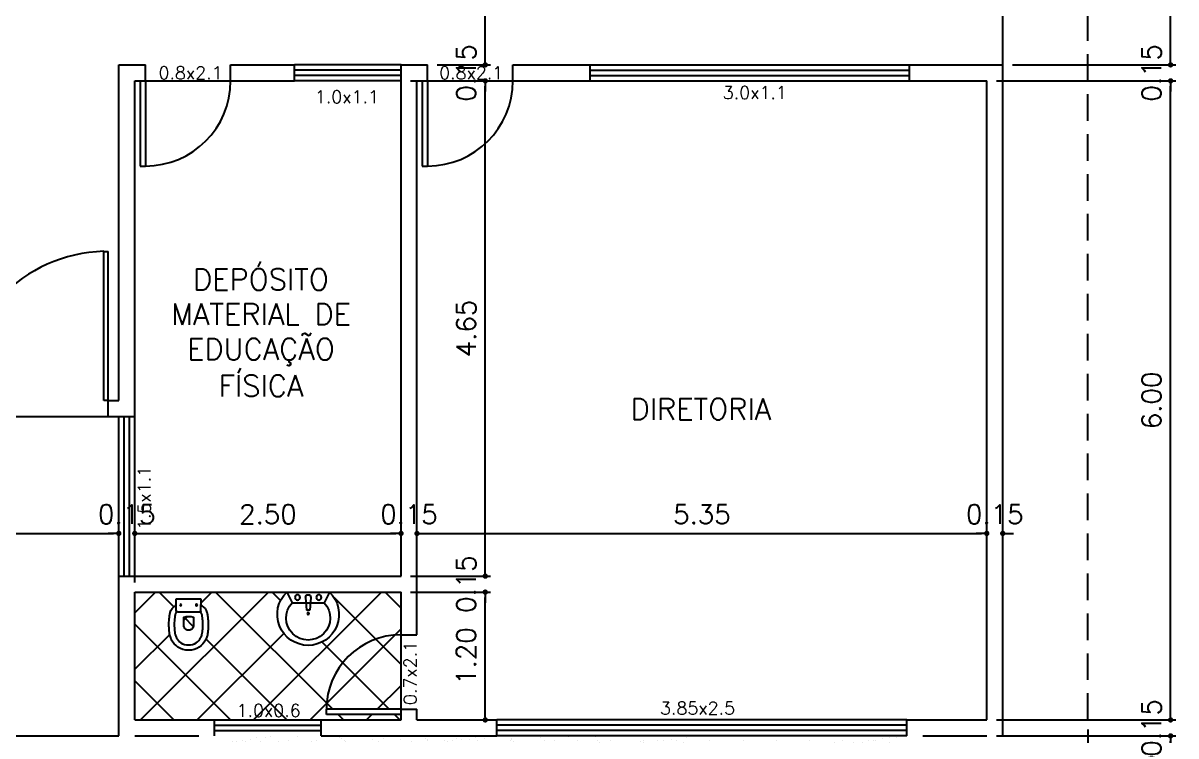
# Model space of a CAD drawing. Extents: x -437 to -220, y 135 to 227.
# Drawn here: x -298.24 to -287.42, y 139.7 to 146.39 of the extents above; entities that cross this region are included whole.
import ezdxf
from ezdxf.enums import TextEntityAlignment as Align

# ---------------------------------------------------------------- set-up
doc = ezdxf.new("R2010")
doc.units = 0
doc.header["$MEASUREMENT"] = 0
doc.linetypes.add('HIDDEN', pattern=[0.375, 0.25, -0.125])
doc.layers.get('0').update_dxf_attribs({"linetype": 'CONTINUOUS'})
doc.layers.get('DEFPOINTS').update_dxf_attribs({"linetype": 'CONTINUOUS'})
for name, color, linetype in [('ACESSÓRIO', 2, 'CONTINUOUS'), ('ALVENARIA', 7, 'CONTINUOUS'), ('ALVENARIA1', 44, 'CONTINUOUS'), ('COBERTURA', 6, 'CONTINUOUS'), ('COTA', 1, 'CONTINUOUS'), ('HATCH', 30, 'CONTINUOUS'), ('JAPOR', 142, 'CONTINUOUS'), ('JARDIM', 90, 'CONTINUOUS'), ('TEXTO2', 40, 'CONTINUOUS'), ('TEXTO3', 3, 'CONTINUOUS')]:
    doc.layers.add(name, color=color, linetype=linetype)
doc.styles.add('SIMPLEX', font='SIMPLEX.SHX')
doc.dimstyles.new('DIM100', dxfattribs={"dimtxt": 0.18, "dimasz": 0.05, "dimexe": 0.05, "dimexo": 0.09, "dimgap": 0.09, "dimtad": 1, "dimzin": 0, "dimdsep": 46, "dimtxsty": 'SIMPLEX', "dimblk": 'DOT', "dimcen": 0.09, "dimadec": 0, "dimazin": 0, "dimtfac": 1, "dimtix": 1, "dimtofl": 0, "dimtmove": 2, "dimatfit": 3, "dimldrblk": 'DOT', "dimfxl": 1, "dimtolj": 1, "dimtzin": 0, "dimarcsym": 0})

# ---------------------------------------------------------------- blocks, each defined once
blk = doc.blocks.new('VASO4')
at = {"layer": 'ACESSÓRIO', "linetype": 'Continuous'}
blk.add_line((0.008, 0.129), (0.008, -0.101), dxfattribs=at)
at = {"layer": 'ACESSÓRIO'}
for points in [[(0.008, -0.101), (0.062, -0.101, -0.230445), (0.076, -0.11, 0.23338), (0.136, -0.159, 0.01224), (0.166, -0.164, 0.012146), (0.196, -0.168, 0.027041), (0.266, -0.171, 0.02486), (0.326, -0.166, 0.024258), (0.356, -0.161, 0.054364), (0.396, -0.145, 0.124881), (0.462, -0.086, 0.148509), (0.492, 0.014, 0.148509), (0.462, 0.114, 0.124881), (0.396, 0.173, 0.054364), (0.356, 0.188, 0.024258), (0.326, 0.194, 0.02486), (0.266, 0.198, 0.027041), (0.196, 0.196, 0.012146), (0.166, 0.192, 0.01224), (0.136, 0.186, 0.23338), (0.076, 0.138, -0.230445), (0.062, 0.129), (0.008, 0.129)], [(0.131, 0.116, -0.294455), (0.146, 0.137, -0.039934), (0.174, 0.142, -0.011944), (0.201, 0.146, -0.026776), (0.265, 0.148, -0.024689), (0.319, 0.144, -0.023307), (0.344, 0.14, -0.058725), (0.376, 0.127, -0.118027), (0.421, 0.086, -0.148338), (0.442, 0.014, -0.148338), (0.421, -0.058, -0.118027), (0.376, -0.099, -0.058725), (0.344, -0.112, -0.023307), (0.319, -0.117, -0.024689), (0.265, -0.121, -0.026776), (0.201, -0.118, -0.011944), (0.174, -0.115, -0.039934), (0.146, -0.109, -0.294455), (0.131, -0.089)]]:
    blk.add_lwpolyline(points, format="xyb", dxfattribs=at)
for points in [[(0.124, 0.129), (0.062, 0.129)], [(0.131, 0.119), (0.131, 0.117), (0.131, 0.014), (0.131, -0.09), (0.131, -0.092)], [(0.124, -0.101), (0.062, -0.101)]]:
    blk.add_lwpolyline(points, dxfattribs=at)
blk.add_lwpolyline([(0.296, 0.04, 0.226513), (0.261, 0.059), (0.182, 0.059, 0.186813), (0.182, -0.032), (0.261, -0.032, 0.226513), (0.296, -0.012, 0.326923)], format="xyb", close=True, dxfattribs=at)
for centre in [(0.066, 0.089), (0.066, -0.061)]:
    blk.add_circle(centre, 0.0075, dxfattribs=at)
for centre, start, end in [((0.123, 0.121), 351.7463, 83.809), ((0.123, -0.093), 276.191, 8.2537)]:
    blk.add_arc(centre, 0.00842, start, end, dxfattribs=at)
blk = doc.blocks.new('LAVAT01')
at = {"layer": 'ACESSÓRIO'}
for p, q in [((-0.025, 0.05), (-0.015, 0.17)), ((0.015, 0.17), (-0.015, 0.17)), ((0.025, 0.05), (0.015, 0.17)), ((-0.2, 0), (-0.15, 0.1)), ((-0.2, 0), (0.2, 0)), ((-0.15, 0.1), (0.15, 0.1)), ((0.2, 0), (0.15, 0.1))]:
    blk.add_line(p, q, dxfattribs=at)
for centre, radius in [((0, 0.2), 0.01), ((-0.1, 0.05), 0.025), ((0.1, 0.05), 0.025)]:
    blk.add_circle(centre, radius, dxfattribs=at)
for centre, radius, start, end in [((0, 0.21), 0.29, 313.6028, 226.3972), ((0, 0.243), 0.207, 316.3972, 223.6028), ((0, 0.05), 0.025, 180, 0)]:
    blk.add_arc(centre, radius, start, end, dxfattribs=at)
blk = doc.blocks.new('DOT')
at = {"layer": 'ALVENARIA', "color": 0, "linetype": 'ByBlock'}
blk.add_line((-0.5, 0), (-1, 0), dxfattribs=at)
at = {"layer": 'ALVENARIA', "color": 0, "linetype": 'ByBlock', "const_width": 0.5}
blk.add_lwpolyline([(-0.25, 0, 1), (0.25, 0, 1)], format="xyb", close=True, dxfattribs=at)
blk = doc.blocks.new('*D121')
at = {"color": 0, "linetype": 'ByBlock'}
for p, q in [((-300.296, 141.602), (-297.396, 141.602)), ((-297.346, 141.291), (-297.346, 141.652))]:
    blk.add_line(p, q, dxfattribs=at)
at = {"layer": 'DEFPOINTS', "color": 0, "linetype": 'ByBlock'}
for p in [(-297.346, 141.602), (-297.346, 141.201), (-300.346, 141.051)]:
    blk.add_point(p, dxfattribs=at)
at = {"color": 0, "linetype": 'ByBlock', "xscale": 0.05, "yscale": 0.05, "zscale": 0.05, "rotation": 180}
blk.add_blockref('DOT', (-300.346, 141.602), dxfattribs=at)
at = {"color": 0, "linetype": 'ByBlock', "xscale": 0.05, "yscale": 0.05, "zscale": 0.05}
blk.add_blockref('DOT', (-297.346, 141.602), dxfattribs=at)
at = {"color": 0, "linetype": 'ByBlock', "insert": (-298.846, 141.782), "char_height": 0.18, "attachment_point": 5, "style": 'SIMPLEX'}
blk.add_mtext('\\A1;3.00', dxfattribs=at)
blk = doc.blocks.new('*D122')
at = {"color": 0, "linetype": 'ByBlock'}
for p, q in [((-297.396, 141.602), (-297.446, 141.602)), ((-297.196, 141.141), (-297.196, 141.652)), ((-297.146, 141.602), (-297.096, 141.602))]:
    blk.add_line(p, q, dxfattribs=at)
at = {"layer": 'DEFPOINTS', "color": 0, "linetype": 'ByBlock'}
for p in [(-297.196, 141.602), (-297.346, 141.201), (-297.196, 141.051)]:
    blk.add_point(p, dxfattribs=at)
at = {"color": 0, "linetype": 'ByBlock', "xscale": 0.05, "yscale": 0.05, "zscale": 0.05}
blk.add_blockref('DOT', (-297.346, 141.602), dxfattribs=at)
at = {"color": 0, "linetype": 'ByBlock', "xscale": 0.05, "yscale": 0.05, "zscale": 0.05, "rotation": 180}
blk.add_blockref('DOT', (-297.196, 141.602), dxfattribs=at)
at = {"color": 0, "linetype": 'ByBlock', "insert": (-297.271, 141.782), "char_height": 0.18, "attachment_point": 5, "style": 'SIMPLEX'}
blk.add_mtext('\\A1;0.15', dxfattribs=at)
blk = doc.blocks.new('*D123')
at = {"layer": 'COTA', "color": 0, "lineweight": -2}
for p, q in [((-297.196, 141.141), (-297.196, 141.652)), ((-297.146, 141.602), (-294.746, 141.602)), ((-294.696, 141.291), (-294.696, 141.652))]:
    blk.add_line(p, q, dxfattribs=at)
at = {"layer": 'DEFPOINTS', "color": 0}
for p in [(-294.696, 141.602), (-294.696, 141.201), (-297.196, 141.051)]:
    blk.add_point(p, dxfattribs=at)
at = {"layer": 'COTA', "color": 0, "lineweight": -2, "xscale": 0.05, "yscale": 0.05, "zscale": 0.05, "rotation": 180}
blk.add_blockref('DOT', (-297.196, 141.602), dxfattribs=at)
at = {"layer": 'COTA', "color": 0, "lineweight": -2, "xscale": 0.05, "yscale": 0.05, "zscale": 0.05}
blk.add_blockref('DOT', (-294.696, 141.602), dxfattribs=at)
at = {"layer": 'COTA', "color": 0, "insert": (-295.946, 141.782), "char_height": 0.18, "attachment_point": 5, "style": 'SIMPLEX'}
blk.add_mtext('\\A1;2.50', dxfattribs=at)
blk = doc.blocks.new('*D124')
at = {"layer": 'COTA', "color": 0, "lineweight": -2}
for p, q in [((-294.746, 141.602), (-294.796, 141.602)), ((-294.696, 141.291), (-294.696, 141.652)), ((-294.546, 141.291), (-294.546, 141.652)), ((-294.496, 141.602), (-294.446, 141.602))]:
    blk.add_line(p, q, dxfattribs=at)
at = {"layer": 'DEFPOINTS', "color": 0}
for p in [(-294.546, 141.602), (-294.696, 141.201), (-294.546, 141.201)]:
    blk.add_point(p, dxfattribs=at)
at = {"layer": 'COTA', "color": 0, "lineweight": -2, "xscale": 0.05, "yscale": 0.05, "zscale": 0.05}
blk.add_blockref('DOT', (-294.696, 141.602), dxfattribs=at)
at = {"layer": 'COTA', "color": 0, "lineweight": -2, "xscale": 0.05, "yscale": 0.05, "zscale": 0.05, "rotation": 180}
blk.add_blockref('DOT', (-294.546, 141.602), dxfattribs=at)
at = {"layer": 'COTA', "color": 0, "insert": (-294.621, 141.782), "char_height": 0.18, "attachment_point": 5, "style": 'SIMPLEX'}
blk.add_mtext('\\A1;0.15', dxfattribs=at)
blk = doc.blocks.new('*D125')
at = {"layer": 'COTA', "color": 0, "lineweight": -2}
for p, q in [((-294.546, 141.291), (-294.546, 141.652)), ((-294.496, 141.602), (-289.246, 141.602)), ((-289.196, 141.291), (-289.196, 141.652))]:
    blk.add_line(p, q, dxfattribs=at)
at = {"layer": 'DEFPOINTS', "color": 0}
for p in [(-289.196, 141.602), (-294.546, 141.201), (-289.196, 141.201)]:
    blk.add_point(p, dxfattribs=at)
at = {"layer": 'COTA', "color": 0, "lineweight": -2, "xscale": 0.05, "yscale": 0.05, "zscale": 0.05, "rotation": 180}
blk.add_blockref('DOT', (-294.546, 141.602), dxfattribs=at)
at = {"layer": 'COTA', "color": 0, "lineweight": -2, "xscale": 0.05, "yscale": 0.05, "zscale": 0.05}
blk.add_blockref('DOT', (-289.196, 141.602), dxfattribs=at)
at = {"layer": 'COTA', "color": 0, "insert": (-291.871, 141.782), "char_height": 0.18, "attachment_point": 5, "style": 'SIMPLEX'}
blk.add_mtext('\\A1;5.35', dxfattribs=at)
blk = doc.blocks.new('*D126')
at = {"layer": 'COTA', "color": 0, "lineweight": -2}
for p, q in [((-289.246, 141.602), (-289.296, 141.602)), ((-289.196, 141.291), (-289.196, 141.652)), ((-289.046, 141.291), (-289.046, 141.652)), ((-288.996, 141.602), (-288.946, 141.602))]:
    blk.add_line(p, q, dxfattribs=at)
at = {"layer": 'DEFPOINTS', "color": 0}
for p in [(-289.046, 141.602), (-289.196, 141.201), (-289.046, 141.201)]:
    blk.add_point(p, dxfattribs=at)
at = {"layer": 'COTA', "color": 0, "lineweight": -2, "xscale": 0.05, "yscale": 0.05, "zscale": 0.05}
blk.add_blockref('DOT', (-289.196, 141.602), dxfattribs=at)
at = {"layer": 'COTA', "color": 0, "lineweight": -2, "xscale": 0.05, "yscale": 0.05, "zscale": 0.05, "rotation": 180}
blk.add_blockref('DOT', (-289.046, 141.602), dxfattribs=at)
at = {"layer": 'COTA', "color": 0, "insert": (-289.121, 141.782), "char_height": 0.18, "attachment_point": 5, "style": 'SIMPLEX'}
blk.add_mtext('\\A1;0.15', dxfattribs=at)
blk = doc.blocks.new('*D145')
at = {"layer": 'COTA', "color": 0, "lineweight": -2}
for p, q in [((-289.106, 139.701), (-287.42, 139.701)), ((-287.47, 138.851), (-287.47, 139.651)), ((-288.956, 138.801), (-287.42, 138.801))]:
    blk.add_line(p, q, dxfattribs=at)
at = {"layer": 'DEFPOINTS', "color": 0}
for p in [(-289.196, 139.701), (-287.47, 139.701), (-289.046, 138.801)]:
    blk.add_point(p, dxfattribs=at)
at = {"layer": 'COTA', "color": 0, "lineweight": -2, "xscale": 0.05, "yscale": 0.05, "zscale": 0.05}
for p, rotation in [((-287.47, 139.701), 90), ((-287.47, 138.801), 270)]:
    blk.add_blockref('DOT', p, dxfattribs=dict(at, rotation=rotation))
at = {"layer": 'COTA', "color": 0, "insert": (-287.65, 139.251), "char_height": 0.18, "attachment_point": 5, "rotation": 90, "style": 'SIMPLEX'}
blk.add_mtext('\\A1;0.90', dxfattribs=at)
blk = doc.blocks.new('*D146')
at = {"layer": 'COTA', "color": 0, "lineweight": -2}
for p, q in [((-287.47, 139.901), (-287.47, 139.951)), ((-289.106, 139.851), (-287.42, 139.851)), ((-289.106, 139.701), (-287.42, 139.701)), ((-287.47, 139.651), (-287.47, 139.601))]:
    blk.add_line(p, q, dxfattribs=at)
at = {"layer": 'DEFPOINTS', "color": 0}
for p in [(-289.196, 139.851), (-287.47, 139.851), (-289.196, 139.701)]:
    blk.add_point(p, dxfattribs=at)
at = {"layer": 'COTA', "color": 0, "lineweight": -2, "xscale": 0.05, "yscale": 0.05, "zscale": 0.05}
for p, rotation in [((-287.47, 139.851), 270), ((-287.47, 139.701), 90)]:
    blk.add_blockref('DOT', p, dxfattribs=dict(at, rotation=rotation))
at = {"layer": 'COTA', "color": 0, "insert": (-287.65, 139.776), "char_height": 0.18, "attachment_point": 5, "rotation": 90, "style": 'SIMPLEX'}
blk.add_mtext('\\A1;0.15', dxfattribs=at)
blk = doc.blocks.new('*D147')
at = {"layer": 'COTA', "color": 0, "lineweight": -2}
for p, q in [((-289.106, 145.851), (-287.42, 145.851)), ((-287.47, 139.901), (-287.47, 145.801)), ((-289.106, 139.851), (-287.42, 139.851))]:
    blk.add_line(p, q, dxfattribs=at)
at = {"layer": 'DEFPOINTS', "color": 0}
for p in [(-289.196, 145.851), (-287.47, 145.851), (-289.196, 139.851)]:
    blk.add_point(p, dxfattribs=at)
at = {"layer": 'COTA', "color": 0, "lineweight": -2, "xscale": 0.05, "yscale": 0.05, "zscale": 0.05}
for p, rotation in [((-287.47, 145.851), 90), ((-287.47, 139.851), 270)]:
    blk.add_blockref('DOT', p, dxfattribs=dict(at, rotation=rotation))
at = {"layer": 'COTA', "color": 0, "insert": (-287.65, 142.851), "char_height": 0.18, "attachment_point": 5, "rotation": 90, "style": 'SIMPLEX'}
blk.add_mtext('\\A1;6.00', dxfattribs=at)
blk = doc.blocks.new('*D148')
at = {"layer": 'COTA', "color": 0, "lineweight": -2}
for p, q in [((-287.47, 146.051), (-287.47, 146.101)), ((-288.956, 146.001), (-287.42, 146.001)), ((-289.106, 145.851), (-287.42, 145.851)), ((-287.47, 145.801), (-287.47, 145.751))]:
    blk.add_line(p, q, dxfattribs=at)
at = {"layer": 'DEFPOINTS', "color": 0}
for p in [(-289.046, 146.001), (-287.47, 146.001), (-289.196, 145.851)]:
    blk.add_point(p, dxfattribs=at)
at = {"layer": 'COTA', "color": 0, "lineweight": -2, "xscale": 0.05, "yscale": 0.05, "zscale": 0.05}
for p, rotation in [((-287.47, 146.001), 270), ((-287.47, 145.851), 90)]:
    blk.add_blockref('DOT', p, dxfattribs=dict(at, rotation=rotation))
at = {"layer": 'COTA', "color": 0, "insert": (-287.65, 145.926), "char_height": 0.18, "attachment_point": 5, "rotation": 90, "style": 'SIMPLEX'}
blk.add_mtext('\\A1;0.15', dxfattribs=at)
blk = doc.blocks.new('*D149')
at = {"layer": 'COTA', "color": 0, "lineweight": -2}
for p, q in [((-288.956, 149.801), (-287.42, 149.801)), ((-287.47, 146.051), (-287.47, 149.751)), ((-288.956, 146.001), (-287.42, 146.001))]:
    blk.add_line(p, q, dxfattribs=at)
at = {"layer": 'DEFPOINTS', "color": 0}
for p in [(-289.046, 149.801), (-287.47, 149.801), (-289.046, 146.001)]:
    blk.add_point(p, dxfattribs=at)
at = {"layer": 'COTA', "color": 0, "lineweight": -2, "xscale": 0.05, "yscale": 0.05, "zscale": 0.05}
for p, rotation in [((-287.47, 149.801), 90), ((-287.47, 146.001), 270)]:
    blk.add_blockref('DOT', p, dxfattribs=dict(at, rotation=rotation))
at = {"layer": 'COTA', "color": 0, "insert": (-287.65, 147.901), "char_height": 0.18, "attachment_point": 5, "rotation": 90, "style": 'SIMPLEX'}
blk.add_mtext('\\A1;3.80', dxfattribs=at)
blk = doc.blocks.new('*D173')
at = {"layer": 'COTA', "color": 0, "lineweight": -2}
for p, q in [((-294.606, 141.051), (-293.855, 141.051)), ((-293.905, 139.901), (-293.905, 141.001)), ((-294.456, 139.851), (-293.855, 139.851))]:
    blk.add_line(p, q, dxfattribs=at)
at = {"layer": 'DEFPOINTS', "color": 0}
for p in [(-294.696, 141.051), (-293.905, 141.051), (-294.546, 139.851)]:
    blk.add_point(p, dxfattribs=at)
at = {"layer": 'COTA', "color": 0, "lineweight": -2, "xscale": 0.05, "yscale": 0.05, "zscale": 0.05}
for p, rotation in [((-293.905, 141.051), 90), ((-293.905, 139.851), 270)]:
    blk.add_blockref('DOT', p, dxfattribs=dict(at, rotation=rotation))
at = {"layer": 'COTA', "color": 0, "insert": (-294.085, 140.451), "char_height": 0.18, "attachment_point": 5, "rotation": 90, "style": 'SIMPLEX'}
blk.add_mtext('\\A1;1.20', dxfattribs=at)
blk = doc.blocks.new('*D174')
at = {"layer": 'COTA', "color": 0, "lineweight": -2}
for p, q in [((-293.905, 141.251), (-293.905, 141.301)), ((-294.606, 141.201), (-293.855, 141.201)), ((-294.606, 141.051), (-293.855, 141.051)), ((-293.905, 141.001), (-293.905, 140.951))]:
    blk.add_line(p, q, dxfattribs=at)
at = {"layer": 'DEFPOINTS', "color": 0}
for p in [(-294.696, 141.201), (-293.905, 141.201), (-294.696, 141.051)]:
    blk.add_point(p, dxfattribs=at)
at = {"layer": 'COTA', "color": 0, "lineweight": -2, "xscale": 0.05, "yscale": 0.05, "zscale": 0.05}
for p, rotation in [((-293.905, 141.201), 270), ((-293.905, 141.051), 90)]:
    blk.add_blockref('DOT', p, dxfattribs=dict(at, rotation=rotation))
at = {"layer": 'COTA', "color": 0, "insert": (-294.085, 141.126), "char_height": 0.18, "attachment_point": 5, "rotation": 90, "style": 'SIMPLEX'}
blk.add_mtext('\\A1;0.15', dxfattribs=at)
blk = doc.blocks.new('*D175')
at = {"layer": 'COTA', "color": 0, "lineweight": -2}
for p, q in [((-294.606, 145.851), (-293.855, 145.851)), ((-293.905, 141.251), (-293.905, 145.801)), ((-294.606, 141.201), (-293.855, 141.201))]:
    blk.add_line(p, q, dxfattribs=at)
at = {"layer": 'DEFPOINTS', "color": 0}
for p in [(-294.696, 145.851), (-293.905, 145.851), (-294.696, 141.201)]:
    blk.add_point(p, dxfattribs=at)
at = {"layer": 'COTA', "color": 0, "lineweight": -2, "xscale": 0.05, "yscale": 0.05, "zscale": 0.05}
for p, rotation in [((-293.905, 145.851), 90), ((-293.905, 141.201), 270)]:
    blk.add_blockref('DOT', p, dxfattribs=dict(at, rotation=rotation))
at = {"layer": 'COTA', "color": 0, "insert": (-294.085, 143.526), "char_height": 0.18, "attachment_point": 5, "rotation": 90, "style": 'SIMPLEX'}
blk.add_mtext('\\A1;4.65', dxfattribs=at)
blk = doc.blocks.new('*D176')
at = {"layer": 'COTA', "color": 0, "lineweight": -2}
for p, q in [((-293.905, 146.051), (-293.905, 146.101)), ((-294.356, 146.001), (-293.855, 146.001)), ((-294.606, 145.851), (-293.855, 145.851)), ((-293.905, 145.801), (-293.905, 145.751))]:
    blk.add_line(p, q, dxfattribs=at)
at = {"layer": 'DEFPOINTS', "color": 0}
for p in [(-294.446, 146.001), (-293.905, 146.001), (-294.696, 145.851)]:
    blk.add_point(p, dxfattribs=at)
at = {"layer": 'COTA', "color": 0, "lineweight": -2, "xscale": 0.05, "yscale": 0.05, "zscale": 0.05}
for p, rotation in [((-293.905, 146.001), 270), ((-293.905, 145.851), 90)]:
    blk.add_blockref('DOT', p, dxfattribs=dict(at, rotation=rotation))
at = {"layer": 'COTA', "color": 0, "insert": (-294.085, 145.926), "char_height": 0.18, "attachment_point": 5, "rotation": 90, "style": 'SIMPLEX'}
blk.add_mtext('\\A1;0.15', dxfattribs=at)
blk = doc.blocks.new('*D177')
at = {"layer": 'COTA', "color": 0, "lineweight": -2}
for p, q in [((-295.256, 149.801), (-293.855, 149.801)), ((-293.905, 146.051), (-293.905, 149.751)), ((-294.356, 146.001), (-293.855, 146.001))]:
    blk.add_line(p, q, dxfattribs=at)
at = {"layer": 'DEFPOINTS', "color": 0}
for p in [(-295.346, 149.801), (-293.905, 149.801), (-294.446, 146.001)]:
    blk.add_point(p, dxfattribs=at)
at = {"layer": 'COTA', "color": 0, "lineweight": -2, "xscale": 0.05, "yscale": 0.05, "zscale": 0.05}
for p, rotation in [((-293.905, 149.801), 90), ((-293.905, 146.001), 270)]:
    blk.add_blockref('DOT', p, dxfattribs=dict(at, rotation=rotation))
at = {"layer": 'COTA', "color": 0, "insert": (-294.085, 147.901), "char_height": 0.18, "attachment_point": 5, "rotation": 90, "style": 'SIMPLEX'}
blk.add_mtext('\\A1;3.80', dxfattribs=at)
blk = doc.blocks.new('*D216')
at = {"layer": 'COTA', "color": 0, "lineweight": -2}
for p, q in [((-288.246, 139.761), (-288.246, 136.289)), ((-289.046, 139.161), (-289.046, 136.289)), ((-288.996, 136.339), (-288.296, 136.339))]:
    blk.add_line(p, q, dxfattribs=at)
at = {"layer": 'DEFPOINTS', "color": 0}
for p in [(-288.246, 139.851), (-289.046, 139.251), (-288.246, 136.339)]:
    blk.add_point(p, dxfattribs=at)
at = {"layer": 'COTA', "color": 0, "lineweight": -2, "xscale": 0.05, "yscale": 0.05, "zscale": 0.05, "rotation": 180}
blk.add_blockref('DOT', (-289.046, 136.339), dxfattribs=at)
at = {"layer": 'COTA', "color": 0, "lineweight": -2, "xscale": 0.05, "yscale": 0.05, "zscale": 0.05}
blk.add_blockref('DOT', (-288.246, 136.339), dxfattribs=at)
at = {"layer": 'COTA', "color": 0, "insert": (-288.646, 136.519), "char_height": 0.18, "attachment_point": 5, "style": 'SIMPLEX'}
blk.add_mtext('\\A1;0.80', dxfattribs=at)

msp = doc.modelspace()

# ---------------------------------------------------------------- hatches: boundary and pattern name
at = {"layer": 'HATCH'}
h = msp.add_hatch(dxfattribs=at)
h.set_pattern_fill('NET', color=256, scale=3, angle=45, style=0)
h.paths.add_polyline_path([(-302.996, 140.651), (-302.996, 139.951), (-302.296, 139.951, 0.414214)])
h.paths.add_polyline_path([(-300.496, 141.051), (-301.925, 141.051, -2.5), (-302.325, 141.051), (-302.996, 141.051), (-302.996, 140.651, -0.414214), (-302.296, 139.951), (-302.296, 139.901), (-302.996, 139.901), (-302.996, 139.851), (-302.246, 139.851), (-301.246, 139.851), (-300.496, 139.851)])
h.paths.add_polyline_path([(-301.176, 140.642, -0.024258), (-301.182, 140.672, -0.02486), (-301.186, 140.732, -0.027041), (-301.184, 140.802, -0.012146), (-301.18, 140.832, -0.010983), (-301.175, 140.859, -0.242871), (-301.126, 140.922, 0.230445), (-301.117, 140.935), (-301.117, 140.99), (-300.887, 140.99), (-300.887, 140.935, 0.230445), (-300.878, 140.922, -0.242871), (-300.829, 140.859, -0.010983), (-300.824, 140.832, -0.012146), (-300.82, 140.802, -0.027041), (-300.817, 140.732, -0.02486), (-300.822, 140.672, -0.024258), (-300.827, 140.642, -0.054364), (-300.843, 140.602, -0.124881), (-300.902, 140.535, -0.148509), (-301.002, 140.505, -0.148509), (-301.102, 140.535, -0.124881), (-301.161, 140.602, -0.054364)], flags=16)
h.paths.add_polyline_path([(-301.107, 140.866, -0.023036), (-301.108, 140.866), (-301.105, 140.866)], flags=0)
h.paths.add_polyline_path([(-300.878, 140.846, 0.058144), (-300.879, 140.852, -0.007522)], flags=0)
h.paths.add_polyline_path([(-301.047, 140.737), (-301.047, 140.816, -0.186813), (-300.956, 140.816), (-300.956, 140.737, -0.226513), (-300.976, 140.702, -0.326923), (-301.028, 140.702, -0.226513)], flags=0)
h.paths.add_polyline_path([(-301.069, 140.932, -1.000001), (-301.084, 140.932, -1.000001)], flags=0)
h.paths.add_polyline_path([(-300.919, 140.932, -1.000001), (-300.934, 140.932, -1.000001)], flags=0)
h.paths.add_polyline_path([(-300.887, 140.874), (-300.887, 140.875, -0.05408)], flags=0)
h.paths.add_polyline_path([(-294.696, 140.651), (-294.696, 141.051), (-295.368, 141.051, -2.5), (-295.768, 141.051), (-297.196, 141.051), (-297.196, 139.851), (-296.446, 139.851), (-295.446, 139.851), (-294.696, 139.851), (-294.696, 139.901), (-295.396, 139.901), (-295.396, 139.951, -0.414214)])
h.paths.add_polyline_path([(-296.691, 140.505, -0.148509), (-296.791, 140.535, -0.124881), (-296.85, 140.602, -0.054364), (-296.865, 140.642, -0.024258), (-296.871, 140.672, -0.02486), (-296.875, 140.732, -0.027041), (-296.873, 140.802, -0.012146), (-296.869, 140.832, -0.010983), (-296.864, 140.859, -0.242871), (-296.815, 140.922, 0.230445), (-296.806, 140.935), (-296.806, 140.99), (-296.576, 140.99), (-296.576, 140.935, 0.230445), (-296.567, 140.922, -0.242871), (-296.517, 140.859, -0.010983), (-296.513, 140.832, -0.012146), (-296.509, 140.802, -0.027041), (-296.506, 140.732, -0.02486), (-296.511, 140.672, -0.024258), (-296.516, 140.642, -0.054364), (-296.532, 140.602, -0.124881), (-296.591, 140.535, -0.148509)], flags=16)
h.paths.add_polyline_path([(-296.796, 140.866, -0.023036), (-296.797, 140.866), (-296.794, 140.866)], flags=0)
h.paths.add_polyline_path([(-296.566, 140.846, 0.058144), (-296.568, 140.852, -0.007522)], flags=0)
h.paths.add_polyline_path([(-296.717, 140.702, -0.226513), (-296.736, 140.737), (-296.736, 140.816, -0.186813), (-296.645, 140.816), (-296.645, 140.737, -0.226513), (-296.665, 140.702, -0.326923)], flags=0)
h.paths.add_polyline_path([(-296.576, 140.874), (-296.576, 140.875, -0.05408)], flags=0)
h.paths.add_polyline_path([(-296.623, 140.932, -1.000001), (-296.608, 140.932, -1.000001)], flags=0)
h.paths.add_polyline_path([(-296.773, 140.932, -1.000001), (-296.758, 140.932, -1.000001)], flags=0)
h.paths.add_polyline_path([(-294.696, 140.651, 0.414214), (-295.396, 139.951), (-294.696, 139.951)], flags=16)
h.paths.add_polyline_path([(-302.084, 139.85), (-301.418, 139.85), (-301.418, 140.03), (-302.084, 140.03)], flags=9)
h.paths.add_polyline_path([(-296.272, 139.85), (-295.606, 139.85), (-295.606, 140.03), (-296.272, 140.03)], flags=9)
at = {"layer": 'JARDIM'}
h = msp.add_hatch(dxfattribs=at)
h.set_pattern_fill('AR-SAND', color=256, scale=0.1, style=0)
h.set_pattern_definition([(37.5, (0, 0), (-0.006299336, 0.19268238), [0, -0.152, 0, -0.17, 0, -0.1625]), (7.5, (0, 0), (0.17697767, 0.2822146), [0, -0.082, 0, -0.137, 0, -0.0525]), (327.5, (-0.123, 0), (0.31141419, 0.000565905), [0, -0.05, 0, -0.18, 0, -0.235]), (317.5, (-0.123, 0), (0.30061266, 0.08776756), [0, -0.025, 0, -0.118, 0, -0.135])])
h.paths.add_polyline_path([(-289.946, 139.701), (-293.796, 139.701), (-295.446, 139.701), (-296.446, 139.701), (-296.446, 138.801), (-289.946, 138.801)])
h.paths.add_polyline_path([(-292.095, 139.114, -0.763374), (-292.347, 139.046, -0.01891), (-292.366, 139.043, 0.060896), (-292.442, 139.156, -0.000044), (-292.442, 139.156, 0.000045), (-292.442, 139.156, 0.006812), (-292.452, 139.168, -0.068088), (-292.51, 139.18, -0.052184), (-292.447, 139.167, 0.016109), (-292.433, 139.167, -0.014496), (-292.439, 139.181, 0.021145), (-292.419, 139.168, 0.002596), (-292.417, 139.168, 0.097691), (-292.331, 139.236, 0.021245), (-292.321, 139.215, -0.146758), (-292.251, 139.248, -0.002823), (-292.25, 139.251, -0.002161), (-292.25, 139.248, -0.455701)], flags=16)
h.paths.add_polyline_path([(-292.218, 138.995, -0.045961), (-292.229, 139.05, -0.030703), (-292.251, 139.104, -0.160724), (-292.376, 139.157, -0.057794), (-292.318, 139.168, -0.040882), (-292.251, 139.106, -0.005841), (-292.244, 139.104, 0.011576), (-292.234, 139.104, 0.007837), (-292.23, 139.111, -0.097754), (-292.197, 139.225, -0.014578), (-292.198, 139.21, -0.191317)], flags=0)
h.paths.add_polyline_path([(-291.08, 139.344, -0.002161), (-291.078, 139.346, -0.002823), (-291.079, 139.343, -0.215594), (-291.007, 139.258, -0.014648), (-290.976, 139.267, 0.055738), (-290.953, 139.231, -0.076944), (-290.927, 139.286, -0.014578), (-290.925, 139.295, -0.095675), (-290.926, 139.217, 0.001619), (-290.925, 139.217, -0.106848), (-290.885, 139.302, -0.133367), (-290.921, 139.218, 0.026735), (-290.902, 139.226, -0.016426), (-290.914, 139.208, -0.046329), (-290.876, 139.203, -0.066861), (-290.915, 139.207, -0.019552), (-290.93, 139.187, 0.006687), (-290.93, 139.181, 0.005097), (-290.933, 139.183, -0.00795), (-290.939, 139.176, -0.045961), (-290.958, 139.142, -0.042346), (-290.961, 139.176, 0.036313), (-291.001, 139.138, -0.023486), (-291.027, 139.144, -0.7312), (-291.273, 139.222, -0.550393)], flags=16)
h.paths.add_polyline_path([(-291.188, 139.211, 0.002345), (-291.185, 139.211, -0.103735), (-291.14, 139.322, -0.014578), (-291.137, 139.337, -0.095675), (-291.139, 139.221, 0.033425), (-291.104, 139.234, -0.016426), (-291.121, 139.208, -0.046329), (-291.064, 139.201, -0.066861), (-291.122, 139.206, -0.030703), (-291.158, 139.161, -0.045961), (-291.185, 139.111, -0.084031), (-291.185, 139.209, 0.002835)], flags=0)
h.paths.add_polyline_path([(-292.972, 139.288, -0.014578), (-292.973, 139.273, -0.191317), (-292.993, 139.058, -0.045961), (-293.005, 139.113, -0.0214), (-293.02, 139.151, 0.02678), (-293.005, 139.174, -0.097754)], flags=16)
h.paths.add_polyline_path([(-290.428, 139.329, -0.002161), (-290.427, 139.332, -0.002823), (-290.426, 139.329, -0.215594), (-290.331, 139.271, -0.014648), (-290.304, 139.29, 0.055738), (-290.27, 139.263, -0.076944), (-290.264, 139.323, -0.014578), (-290.265, 139.333, -0.095675), (-290.241, 139.259, 0.001619), (-290.24, 139.259, -0.106848), (-290.23, 139.353, -0.133367), (-290.237, 139.262, 0.026735), (-290.221, 139.275, -0.016426), (-290.226, 139.254, -0.046329), (-290.189, 139.262, -0.066861), (-290.227, 139.253, -0.019552), (-290.235, 139.229, 0.006687), (-290.233, 139.223, 0.005097), (-290.236, 139.225, -0.00795), (-290.24, 139.216, -0.045961), (-290.246, 139.178, -0.042346), (-290.26, 139.209, 0.036313), (-290.286, 139.16, -0.023486), (-290.312, 139.157, -0.867182), (-290.578, 139.194, -0.446717)], flags=16)
h.paths.add_polyline_path([(-290.478, 139.289, -0.014578), (-290.479, 139.304, -0.095675), (-290.443, 139.193, 0.033425), (-290.414, 139.217, -0.016426), (-290.422, 139.187, -0.046329), (-290.366, 139.199, -0.066861), (-290.422, 139.185, -0.030703), (-290.442, 139.13, -0.045961), (-290.451, 139.075, -0.084031), (-290.483, 139.167, 0.002835), (-290.486, 139.168, 0.002345), (-290.484, 139.169, -0.103735)], flags=0)
h.paths.add_polyline_path([(-293.429, 139.159, -0.046329), (-293.373, 139.153, -0.066861), (-293.43, 139.158, -0.019552), (-293.453, 139.128, 0.006687), (-293.453, 139.119, 0.005097), (-293.457, 139.123, -0.00795), (-293.467, 139.112, -0.045961), (-293.494, 139.063, -0.042346), (-293.498, 139.112, 0.031568), (-293.55, 139.064, -0.01891), (-293.568, 139.073, -0.6501), (-293.794, 139.173, -0.550393), (-293.601, 139.296, -0.002161), (-293.599, 139.298, -0.002823), (-293.6, 139.295, -0.146758), (-293.542, 139.242, 0.021245), (-293.526, 139.26, 0.069163), (-293.486, 139.193, -0.076944), (-293.449, 139.274, -0.014578), (-293.445, 139.288, -0.095675), (-293.447, 139.172, 0.001619), (-293.446, 139.173, -0.106848), (-293.387, 139.298, -0.133367), (-293.44, 139.175, 0.026735), (-293.412, 139.185, -0.016426)], flags=16)
h.paths.add_polyline_path([(-293.585, 139.153, -0.066861), (-293.643, 139.158, -0.030703), (-293.679, 139.112, -0.045961), (-293.706, 139.063, -0.191317), (-293.661, 139.274, -0.014578), (-293.658, 139.288, -0.097754), (-293.66, 139.17, 0.007837), (-293.659, 139.162, 0.011576), (-293.649, 139.159, -0.052184)], flags=0)
h.paths.add_polyline_path([(-295.76, 139.164, -0.036313), (-295.711, 139.255, -0.008158), (-295.715, 139.266, -0.091839), (-295.803, 139.187, -0.029635), (-295.809, 139.158, 0.023486)], flags=16)
h.paths.add_polyline_path([(-295.04, 139.172, -0.046329), (-294.935, 139.16, -0.066861), (-295.042, 139.169, -0.019552), (-295.084, 139.114, 0.006687), (-295.085, 139.098, 0.005097), (-295.091, 139.105, -0.00795), (-295.11, 139.084, -0.045961), (-295.161, 138.992, -0.078158), (-295.163, 139.162, 0.070998), (-295.316, 139.109, -0.785465), (-295.65, 139.19, -0.059767), (-295.645, 139.232, 0.025279), (-295.677, 139.24, 0.031513), (-295.673, 139.289, 0.037904), (-295.717, 139.311, 0.075303), (-295.81, 139.24, 0.043583), (-295.909, 139.236, -0.066861), (-296.014, 139.211, -0.019552), (-296.036, 139.145, 0.006687), (-296.032, 139.129, 0.005097), (-296.04, 139.134, -0.00795), (-296.051, 139.108, -0.045961), (-296.069, 139.005, -0.084031), (-296.128, 139.177, 0.002835), (-296.133, 139.178, 0.002345), (-296.129, 139.181, -0.103735), (-296.118, 139.404, -0.014578), (-296.121, 139.432, -0.095675), (-296.053, 139.226, 0.001619), (-296.05, 139.228, -0.106848), (-296.022, 139.484, -0.133367), (-296.042, 139.234, 0.026735), (-295.999, 139.271, -0.016426), (-296.013, 139.214, -0.070058), (-295.793, 139.406, 0.084208), (-295.696, 139.336, 0.002596), (-295.693, 139.336, 0.01354), (-295.677, 139.347, -0.115557), (-295.721, 139.488, -0.095675), (-295.676, 139.348, 0.033425), (-295.639, 139.378, -0.016426), (-295.649, 139.34, -0.046329), (-295.578, 139.355, 0.045354), (-295.534, 139.377, 0.014436), (-295.534, 139.358, -0.003678), (-295.529, 139.358, -0.192827), (-295.397, 139.35, -0.002161), (-295.395, 139.353, -0.002823), (-295.396, 139.349, -0.187361), (-295.309, 139.255, -0.086703), (-295.165, 139.178, 0.002345), (-295.16, 139.178, -0.103735), (-295.077, 139.386, -0.014578), (-295.071, 139.413, -0.095675), (-295.074, 139.197, 0.001619), (-295.071, 139.198, -0.106848), (-294.961, 139.431, -0.133367), (-295.061, 139.201, 0.026735), (-295.008, 139.221, -0.016426)], flags=16)
h.paths.add_polyline_path([(-295.068, 139.155, 0.000045), (-295.068, 139.155, -0.000044), (-295.068, 139.155, -0.000006)], flags=0)
h.paths.add_polyline_path([(-295.451, 139.172, -0.046329), (-295.377, 139.163, -0.066861), (-295.452, 139.17, -0.030703), (-295.5, 139.11, -0.045961), (-295.535, 139.046, -0.085878), (-295.535, 139.176, -0.054489), (-295.615, 139.175, -0.099599), (-295.671, 139.328, 0.136694), (-295.508, 139.265, -0.042785), (-295.476, 139.322, -0.014578), (-295.472, 139.341, -0.095675), (-295.475, 139.189, 0.033425), (-295.429, 139.206, -0.016426)], flags=0)

# ---------------------------------------------------------------- linework, layer by layer
at = {"layer": 'ALVENARIA'}
for p, q in [((-297.346, 146.001), (-297.096, 146.001)), ((-297.346, 142.851), (-297.346, 146.001)), ((-297.096, 145.851), (-297.096, 146.001)), ((-296.296, 145.851), (-296.296, 146.001)), ((-296.296, 146.001), (-295.696, 146.001)), ((-295.696, 145.851), (-295.696, 146.001)), ((-294.696, 146.001), (-294.446, 146.001)), ((-294.696, 141.201), (-294.696, 146.001)), ((-294.446, 145.851), (-294.446, 146.001)), ((-293.646, 145.851), (-293.646, 146.001)), ((-293.646, 146.001), (-292.921, 146.001)), ((-292.921, 145.851), (-292.921, 146.001)), ((-289.921, 145.851), (-289.921, 146.001)), ((-289.921, 146.001), (-289.046, 146.001)), ((-289.046, 139.701), (-289.046, 146.001)), ((-297.196, 145.851), (-297.096, 145.851)), ((-297.196, 141.201), (-297.196, 145.851)), ((-296.296, 145.851), (-295.696, 145.851)), ((-294.546, 145.851), (-294.446, 145.851)), ((-294.546, 140.651), (-294.546, 145.851)), ((-293.646, 145.851), (-292.921, 145.851)), ((-289.921, 145.851), (-289.196, 145.851)), ((-289.196, 139.851), (-289.196, 145.851)), ((-297.446, 142.851), (-297.346, 142.851)), ((-297.446, 142.701), (-297.446, 142.851)), ((-297.446, 142.701), (-297.346, 142.701)), ((-297.346, 139.701), (-297.346, 142.701)), ((-297.346, 142.701), (-297.196, 142.701)), ((-297.346, 141.201), (-297.196, 141.201)), ((-297.196, 141.201), (-294.696, 141.201)), ((-297.196, 141.051), (-294.696, 141.051)), ((-297.196, 139.851), (-297.196, 141.051)), ((-294.696, 140.651), (-294.696, 141.051)), ((-294.696, 140.651), (-294.546, 140.651)), ((-294.696, 139.851), (-294.696, 139.951)), ((-294.696, 139.951), (-294.546, 139.951)), ((-294.546, 139.851), (-294.546, 139.951)), ((-297.196, 139.851), (-296.446, 139.851)), ((-296.446, 139.701), (-296.446, 139.851)), ((-296.096, 139.851), (-294.696, 139.851)), ((-295.446, 139.701), (-295.446, 139.851)), ((-294.546, 139.851), (-293.796, 139.851)), ((-293.796, 139.701), (-293.796, 139.851)), ((-289.946, 139.701), (-289.946, 139.851)), ((-289.946, 139.851), (-289.196, 139.851)), ((-297.196, 139.701), (-296.596, 139.701)), ((-295.446, 139.701), (-293.796, 139.701)), ((-289.796, 139.701), (-289.196, 139.701))]:
    msp.add_line(p, q, dxfattribs=at)
at = {"layer": 'ALVENARIA1'}
for p, q in [((-289.046, 146.001), (-289.046, 149.801)), ((-297.096, 145.851), (-296.296, 145.851)), ((-294.446, 145.851), (-293.646, 145.851)), ((-300.246, 142.701), (-297.446, 142.701)), ((-294.696, 139.951), (-294.696, 140.651)), ((-300.346, 139.701), (-297.346, 139.701))]:
    msp.add_line(p, q, dxfattribs=at)
at = {"layer": 'COBERTURA', "linetype": 'HIDDEN'}
for p, q in [((-288.246, 139.851), (-288.246, 199.801)), ((-289.046, 139.851), (-288.246, 139.851))]:
    msp.add_line(p, q, dxfattribs=at)
at = {"layer": 'JAPOR'}
for p, q in [((-294.696, 146.001), (-295.696, 146.001)), ((-294.696, 145.951), (-295.696, 145.951)), ((-292.921, 146.001), (-289.921, 146.001)), ((-292.921, 145.951), (-289.921, 145.951)), ((-297.146, 145.851), (-297.146, 145.051)), ((-297.096, 145.851), (-297.096, 145.051)), ((-294.696, 145.901), (-295.696, 145.901)), ((-294.696, 145.851), (-295.696, 145.851)), ((-294.496, 145.851), (-294.496, 145.051)), ((-294.446, 145.851), (-294.446, 145.051)), ((-292.921, 145.901), (-289.921, 145.901)), ((-292.921, 145.851), (-289.921, 145.851)), ((-297.146, 145.051), (-297.096, 145.051)), ((-294.496, 145.051), (-294.446, 145.051)), ((-297.486, 144.25), (-297.446, 144.25)), ((-297.486, 142.851), (-297.486, 144.25)), ((-297.446, 142.851), (-297.446, 144.25)), ((-297.446, 142.851), (-297.486, 142.851)), ((-297.346, 141.201), (-297.346, 142.701)), ((-297.296, 141.201), (-297.296, 142.701)), ((-297.246, 141.201), (-297.246, 142.701)), ((-297.196, 141.201), (-297.196, 142.701)), ((-294.696, 139.951), (-295.396, 139.951)), ((-295.396, 139.901), (-295.396, 139.951)), ((-294.696, 139.901), (-295.396, 139.901)), ((-294.696, 139.901), (-294.696, 139.951))]:
    msp.add_line(p, q, dxfattribs=at)
at = {"layer": 'JAPOR', "linetype": 'Continuous'}
msp.add_line((-296.446, 139.851), (-295.446, 139.851), dxfattribs=at)
at = {"layer": 'JAPOR', "linetype": 'Continuous', "ltscale": 0.5}
for p, q in [((-296.446, 139.801), (-295.446, 139.801)), ((-289.946, 139.851), (-293.796, 139.851)), ((-289.946, 139.801), (-293.796, 139.801)), ((-296.446, 139.751), (-295.446, 139.751)), ((-289.946, 139.751), (-293.796, 139.751)), ((-289.946, 139.701), (-293.796, 139.701))]:
    msp.add_line(p, q, dxfattribs=at)
at = {"layer": 'JAPOR'}
for centre, radius, start, end in [((-297.096, 145.851), 0.8, 270, 0), ((-294.446, 145.851), 0.8, 270, 0), ((-297.446, 142.851), 1.4, 91.6372, 180), ((-294.696, 139.951), 0.7, 90, 180)]:
    msp.add_arc(centre, radius, start, end, dxfattribs=at)

# ---------------------------------------------------------------- block references
at = {"layer": 'ACESSÓRIO', "xscale": -1}
for name, p, rotation in [('VASO4', (-296.677, 140.997), 90), ('LAVAT01', (-295.568, 141.051), 180)]:
    msp.add_blockref(name, p, dxfattribs=dict(at, rotation=rotation))

# ---------------------------------------------------------------- texts
at = {"layer": 'TEXTO2', "style": 'SIMPLEX'}
for s, p in [('0.8x2.1', (-296.672, 145.866)), ('0.8x2.1', (-294.037, 145.866)), ('1.0x1.1', (-295.204, 145.641)), ('3.0x1.1', (-291.374, 145.681)), ('1.0x0.6', (-295.939, 139.88)), ('3.85x2.5', (-291.912, 139.902))]:
    msp.add_text(s, height=0.12, dxfattribs=at).set_placement(p, align=Align.CENTER)
for s, p in [('1.5x1.1', (-297.048, 141.935)), ('0.7x2.1', (-294.55, 140.292))]:
    msp.add_text(s, height=0.12, rotation=90, dxfattribs=at).set_placement(p, align=Align.CENTER)
at = {"layer": 'TEXTO3', "style": 'SIMPLEX'}
for s, p in [('DEPÓSITO', (-296.011, 143.887)), ('MATERIAL DE', (-296.011, 143.56)), ('EDUCAÇÃO', (-296.011, 143.233)), ('FÍSICA', (-296.011, 142.888)), ('DIRETORIA', (-291.881, 142.67))]:
    msp.add_text(s, height=0.2, dxfattribs=at).set_placement(p, align=Align.CENTER)

# ---------------------------------------------------------------- dimensions: what is measured, and where the dimension line sits
at = {"layer": 'COTA'}
for base, p1, p2, picture, middle in [((-293.905, 149.801), (-294.446, 146.001), (-295.346, 149.801), '*D177', (-294.085, 147.901)), ((-287.47, 149.801), (-289.046, 146.001), (-289.046, 149.801), '*D149', (-287.65, 147.901)), ((-293.905, 146.001), (-294.696, 145.851), (-294.446, 146.001), '*D176', (-294.085, 145.926)), ((-287.47, 146.001), (-289.196, 145.851), (-289.046, 146.001), '*D148', (-287.65, 145.926)), ((-293.905, 145.851), (-294.696, 141.201), (-294.696, 145.851), '*D175', (-294.085, 143.526)), ((-287.47, 145.851), (-289.196, 139.851), (-289.196, 145.851), '*D147', (-287.65, 142.851)), ((-293.905, 141.201), (-294.696, 141.051), (-294.696, 141.201), '*D174', (-294.085, 141.126)), ((-293.905, 141.051), (-294.546, 139.851), (-294.696, 141.051), '*D173', (-294.085, 140.451)), ((-287.47, 139.851), (-289.196, 139.701), (-289.196, 139.851), '*D146', (-287.65, 139.776)), ((-287.47, 139.701), (-289.046, 138.801), (-289.196, 139.701), '*D145', (-287.65, 139.251))]:
    dim = msp.add_linear_dim(base=base, p1=p1, p2=p2, angle=90, dimstyle='DIM100', dxfattribs=at)
    dim.commit()
    dim.dimension.update_dxf_attribs({"geometry": picture, "text_midpoint": middle})
for base, p1, p2, picture, middle in [((-297.346, 141.602), (-300.346, 141.051), (-297.346, 141.201), '*D121', (-298.846, 141.782)), ((-297.196, 141.602), (-297.346, 141.201), (-297.196, 141.051), '*D122', (-297.271, 141.782))]:
    dim = msp.add_linear_dim(base=base, p1=p1, p2=p2, dimstyle='DIM100', override={"dimse1": 1}, dxfattribs=at)
    dim.commit()
    dim.dimension.update_dxf_attribs({"geometry": picture, "text_midpoint": middle})
for base, p1, p2, picture, middle in [((-294.696, 141.602), (-297.196, 141.051), (-294.696, 141.201), '*D123', (-295.946, 141.782)), ((-294.546, 141.602), (-294.696, 141.201), (-294.546, 141.201), '*D124', (-294.621, 141.782)), ((-289.196, 141.602), (-294.546, 141.201), (-289.196, 141.201), '*D125', (-291.871, 141.782)), ((-289.046, 141.602), (-289.196, 141.201), (-289.046, 141.201), '*D126', (-289.121, 141.782)), ((-288.246, 136.339), (-289.046, 139.251), (-288.246, 139.851), '*D216', (-288.646, 136.519))]:
    dim = msp.add_linear_dim(base=base, p1=p1, p2=p2, dimstyle='DIM100', dxfattribs=at)
    dim.commit()
    dim.dimension.update_dxf_attribs({"geometry": picture, "text_midpoint": middle})

doc.saveas('drawing.dxf')
